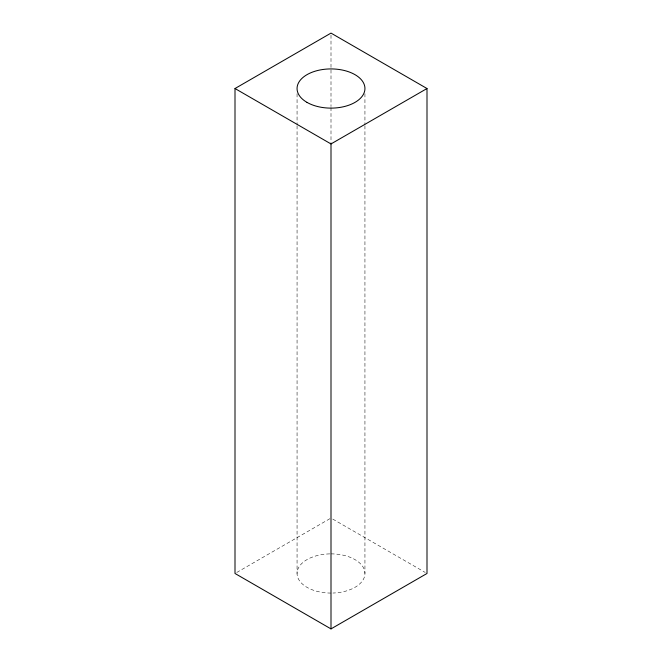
<?xml version="1.0" encoding="UTF-8"?>
<svg xmlns="http://www.w3.org/2000/svg" width="662" height="662" viewBox="0 0 662 662"><rect width="100%" height="100%" fill="white"/><g stroke="black" fill="none" stroke-linecap="round" stroke-linejoin="round"><path stroke-width="0.5" stroke-dasharray="3.31 2.48" d="M236.781 572.448L330.115 518.569M332.779 519.082L425.219 572.448M364.936 93.69L364.936 124.713M364.936 125.747L364.936 573.474M331 35.169L331 106.516M331 107.55L331 142.702M297.064 93.69L297.064 124.713M297.064 125.747L297.064 573.474M331 553.879A33.936 19.595 0 0 1 364.928 572.911A33.936 19.595 0 0 1 332.961 593.036M331 593.069A33.936 19.595 0 0 1 297.064 573.764A33.936 19.595 0 0 1 330.024 553.887"/><path stroke-width="0.99" d="M235.002 88.526L331 33.1L426.998 88.526L426.998 573.474L331 628.9L235.002 573.474L235.002 88.526L331 143.944L426.998 88.526M331 143.944L331 628.9M307.002 102.378A33.936 19.595 0 0 0 363.786 93.59A33.936 19.595 0 0 0 322.212 69.593A33.936 19.595 0 0 0 307.002 102.378"/></g></svg>
